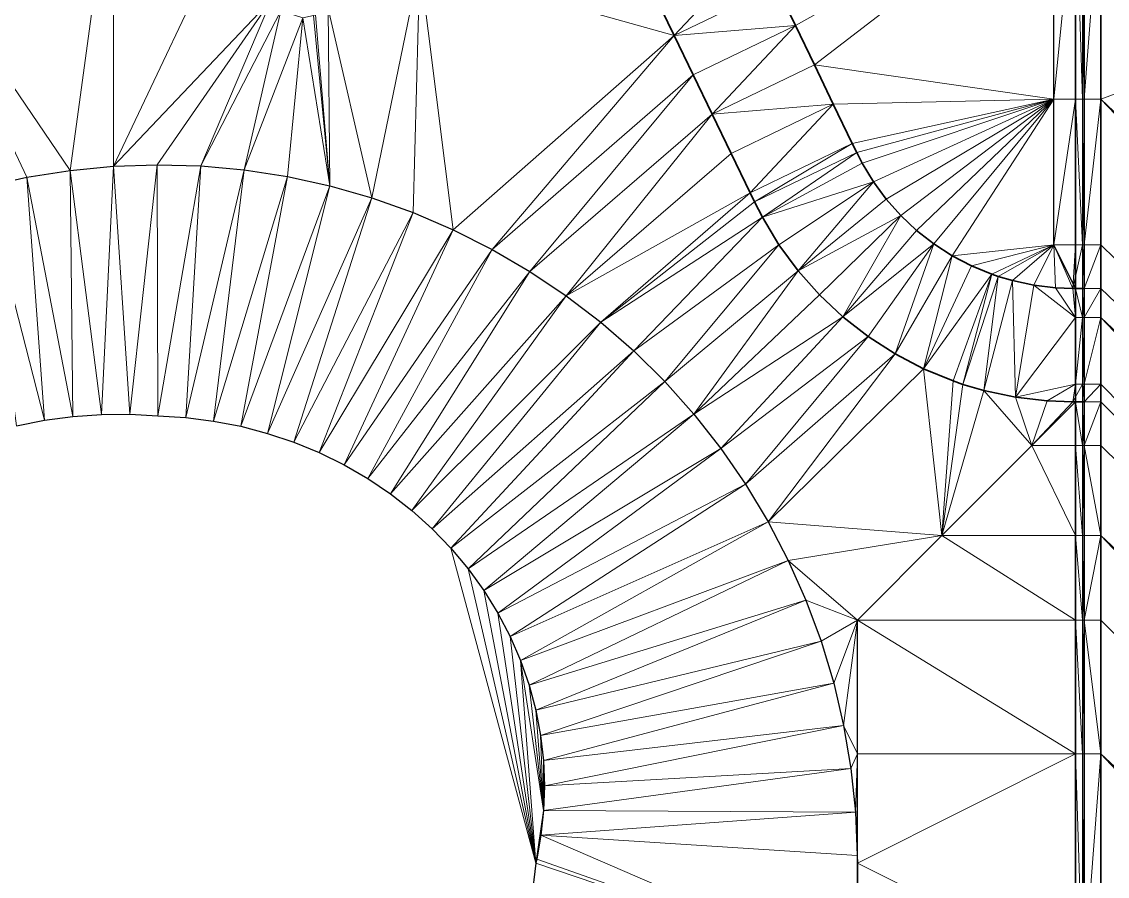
# Model space of a CAD drawing. Header units: metres. Extents: x 246428 to 246884, y 7418966 to 7419490.
# Drawn here: x 246598.17 to 246623.04, y 7419275.86 to 7419295.44 of the extents above; entities that cross this region are included whole.
import ezdxf

# ---------------------------------------------------------------- set-up
doc = ezdxf.new("R2010")
doc.units = ezdxf.units.M
doc.linetypes.add('blank name', pattern=[0])
doc.linetypes.add('HIDDEN', pattern=[9.525, 6.35, -3.175])
doc.layers.add('_12D_UNMAPPED', color=7, linetype='Continuous')
doc.layers.add('BATTER', color=250, linetype='HIDDEN', lineweight=25)
doc.layers.add('MISC_PATHS', color=7, linetype='Continuous', lineweight=35)
for name, color, linetype, lineweight, true_color in [('KERB_BACK', 7, 'Continuous', 35, 0x5fd2ff), ('KERB_LINE', 7, 'Continuous', 18, 0xb9b9b9), ('KERB_LIP', 7, 'Continuous', 35, 0x5fd2ff), ('KERB_TOP', 7, 'Continuous', 18, 0xb9b9b9)]:
    doc.layers.add(name, color=color, linetype=linetype, lineweight=lineweight, true_color=true_color)

msp = doc.modelspace()

# ---------------------------------------------------------------- linework, layer by layer
at = {"layer": '_12D_UNMAPPED', "color": 3, "linetype": 'blank name', "lineweight": 0}
for points in [[(246622.898, 7419293.666, 33.825), (246622.898, 7419298.666, 33.86), (246715.767, 7419328.055, 34.725)], [(246676.802, 7419242.57, 33.845), (246622.898, 7419293.666, 33.825), (246715.767, 7419328.055, 34.725)], [(246599.281, 7419292.032, 33.19), (246595.779, 7419297.194, 33.224), (246600.283, 7419299.366, 33.346)], [(246600.276, 7419292.128, 33.215), (246599.281, 7419292.032, 33.19), (246600.283, 7419299.366, 33.346)], [(246602.983, 7419297.845, 33.451), (246600.276, 7419292.128, 33.215), (246600.283, 7419299.366, 33.346)], [(246615.464, 7419296.251, 33.627), (246621.817, 7419298.666, 34.005), (246615.899, 7419295.35, 33.643)], [(246615.899, 7419295.35, 33.643), (246621.817, 7419298.666, 34.005), (246616.333, 7419294.45, 33.659)], [(246621.817, 7419298.666, 34.005), (246621.817, 7419293.666, 33.97), (246616.333, 7419294.45, 33.659)], [(246622.317, 7419298.666, 34.01), (246621.817, 7419293.666, 33.97), (246621.817, 7419298.666, 34.005)], [(246622.317, 7419298.666, 34.01), (246622.317, 7419293.666, 33.975), (246621.817, 7419293.666, 33.97)], [(246622.477, 7419298.666, 34.01), (246622.477, 7419293.666, 33.975), (246622.317, 7419298.666, 34.01)], [(246622.477, 7419293.666, 33.975), (246622.317, 7419293.666, 33.975), (246622.317, 7419298.666, 34.01)], [(246622.517, 7419298.666, 33.86), (246622.477, 7419293.666, 33.975), (246622.477, 7419298.666, 34.01)], [(246622.517, 7419298.666, 33.86), (246622.517, 7419293.666, 33.825), (246622.477, 7419293.666, 33.975)], [(246622.898, 7419298.666, 33.86), (246622.898, 7419293.666, 33.825), (246622.517, 7419293.666, 33.825)], [(246622.898, 7419298.666, 33.86), (246622.517, 7419293.666, 33.825), (246622.517, 7419298.666, 33.86)], [(246603.898, 7419295.947, 33.482), (246600.276, 7419292.128, 33.215), (246602.983, 7419297.845, 33.451)], [(246599.281, 7419292.032, 33.19), (246598.293, 7419291.873, 33.166), (246595.779, 7419297.194, 33.224)], [(246598.293, 7419291.873, 33.166), (246597.318, 7419291.654, 33.142), (246595.779, 7419297.194, 33.224)], [(246612.688, 7419296.023, 33.559), (246615.03, 7419297.152, 33.611), (246613.122, 7419295.122, 33.575)], [(246615.03, 7419297.152, 33.611), (246615.464, 7419296.251, 33.627), (246613.122, 7419295.122, 33.575)], [(246607.293, 7419296.752, 33.552), (246606.196, 7419291.4, 33.326), (246605.192, 7419295.738, 33.495)], [(246607.138, 7419291.065, 33.344), (246606.196, 7419291.4, 33.326), (246607.293, 7419296.752, 33.552)], [(246608.058, 7419290.673, 33.361), (246607.138, 7419291.065, 33.344), (246607.293, 7419296.752, 33.552)], [(246607.293, 7419296.752, 33.552), (246612.688, 7419296.023, 33.559), (246613.122, 7419295.122, 33.575)], [(246608.058, 7419290.673, 33.361), (246607.293, 7419296.752, 33.552), (246613.122, 7419295.122, 33.575)], [(246615.464, 7419296.251, 33.627), (246615.899, 7419295.35, 33.643), (246613.122, 7419295.122, 33.575)], [(246601.275, 7419292.162, 33.239), (246600.276, 7419292.128, 33.215), (246603.898, 7419295.947, 33.482)], [(246602.274, 7419292.133, 33.256), (246601.275, 7419292.162, 33.239), (246603.898, 7419295.947, 33.482)], [(246604.106, 7419295.687, 33.483), (246602.274, 7419292.133, 33.256), (246603.898, 7419295.947, 33.482)], [(246603.27, 7419292.042, 33.274), (246602.274, 7419292.133, 33.256), (246604.106, 7419295.687, 33.483)], [(246604.611, 7419295.524, 33.486), (246603.27, 7419292.042, 33.274), (246604.106, 7419295.687, 33.483)], [(246605.192, 7419295.738, 33.495), (246605.235, 7419291.675, 33.309), (246604.9, 7419295.597, 33.488)], [(246606.196, 7419291.4, 33.326), (246605.235, 7419291.675, 33.309), (246605.192, 7419295.738, 33.495)], [(246605.192, 7419295.738, 33.495), (246605.235, 7419291.675, 33.309), (246605.192, 7419295.738, 33.495)], [(246604.258, 7419291.889, 33.291), (246603.27, 7419292.042, 33.274), (246604.611, 7419295.524, 33.486)], [(246605.235, 7419291.675, 33.309), (246604.258, 7419291.889, 33.291), (246604.611, 7419295.524, 33.486)], [(246604.858, 7419295.579, 33.487), (246605.235, 7419291.675, 33.309), (246604.611, 7419295.524, 33.486)], [(246604.9, 7419295.597, 33.488), (246605.235, 7419291.675, 33.309), (246604.858, 7419295.579, 33.487)], [(246613.122, 7419295.122, 33.575), (246615.899, 7419295.35, 33.643), (246613.557, 7419294.221, 33.591)], [(246615.899, 7419295.35, 33.643), (246613.991, 7419293.32, 33.607), (246613.557, 7419294.221, 33.591)], [(246613.991, 7419293.32, 33.607), (246615.899, 7419295.35, 33.643), (246616.333, 7419294.45, 33.659)], [(246608.951, 7419290.223, 33.378), (246608.058, 7419290.673, 33.361), (246613.122, 7419295.122, 33.575)], [(246608.951, 7419290.223, 33.378), (246613.122, 7419295.122, 33.575), (246613.557, 7419294.221, 33.591)], [(246613.991, 7419293.32, 33.607), (246616.333, 7419294.45, 33.659), (246616.767, 7419293.549, 33.675)], [(246616.333, 7419294.45, 33.659), (246621.817, 7419293.666, 33.97), (246616.767, 7419293.549, 33.675)], [(246609.814, 7419289.719, 33.396), (246608.951, 7419290.223, 33.378), (246613.557, 7419294.221, 33.591)], [(246613.991, 7419293.32, 33.607), (246609.814, 7419289.719, 33.396), (246613.557, 7419294.221, 33.591)], [(246621.817, 7419293.666, 33.97), (246617.202, 7419292.648, 33.691), (246616.767, 7419293.549, 33.675)], [(246617.302, 7419292.441, 33.694), (246617.202, 7419292.648, 33.691), (246621.817, 7419293.666, 33.97)], [(246617.425, 7419292.201, 33.698), (246617.302, 7419292.441, 33.694), (246621.817, 7419293.666, 33.97)], [(246617.684, 7419291.773, 33.706), (246617.425, 7419292.201, 33.698), (246621.817, 7419293.666, 33.97)], [(246617.98, 7419291.371, 33.714), (246617.684, 7419291.773, 33.706), (246621.817, 7419293.666, 33.97)], [(246618.312, 7419290.997, 33.722), (246617.98, 7419291.371, 33.714), (246621.817, 7419293.666, 33.97)], [(246618.676, 7419290.655, 33.73), (246618.312, 7419290.997, 33.722), (246621.817, 7419293.666, 33.97)], [(246619.07, 7419290.347, 33.738), (246618.676, 7419290.655, 33.73), (246621.817, 7419293.666, 33.97)], [(246619.49, 7419290.076, 33.746), (246619.07, 7419290.347, 33.738), (246621.817, 7419293.666, 33.97)], [(246621.817, 7419290.329, 33.946), (246619.49, 7419290.076, 33.746), (246621.817, 7419293.666, 33.97)], [(246622.317, 7419290.329, 33.951), (246621.817, 7419290.329, 33.946), (246622.317, 7419293.666, 33.975)], [(246622.317, 7419293.666, 33.975), (246621.817, 7419290.329, 33.946), (246621.817, 7419293.666, 33.97)], [(246622.477, 7419290.329, 33.951), (246622.317, 7419290.329, 33.951), (246622.317, 7419293.666, 33.975)], [(246622.477, 7419293.666, 33.975), (246622.477, 7419290.329, 33.951), (246622.317, 7419293.666, 33.975)], [(246622.517, 7419290.329, 33.801), (246622.477, 7419290.329, 33.951), (246622.517, 7419293.666, 33.825)], [(246622.517, 7419293.666, 33.825), (246622.477, 7419290.329, 33.951), (246622.477, 7419293.666, 33.975)], [(246622.898, 7419293.666, 33.825), (246622.898, 7419290.329, 33.801), (246622.517, 7419290.329, 33.801)], [(246622.898, 7419293.666, 33.825), (246622.517, 7419290.329, 33.801), (246622.517, 7419293.666, 33.825)], [(246622.898, 7419293.666, 33.825), (246676.802, 7419242.57, 33.845), (246671.802, 7419242.57, 33.809)], [(246622.898, 7419293.666, 33.825), (246671.802, 7419242.57, 33.809), (246622.898, 7419290.329, 33.801)], [(246614.426, 7419292.42, 33.623), (246613.991, 7419293.32, 33.607), (246616.767, 7419293.549, 33.675)], [(246614.86, 7419291.519, 33.639), (246614.426, 7419292.42, 33.623), (246616.767, 7419293.549, 33.675)], [(246617.202, 7419292.648, 33.691), (246614.86, 7419291.519, 33.639), (246616.767, 7419293.549, 33.675)], [(246610.645, 7419289.162, 33.413), (246609.814, 7419289.719, 33.396), (246613.991, 7419293.32, 33.607)], [(246610.645, 7419289.162, 33.413), (246613.991, 7419293.32, 33.607), (246614.426, 7419292.42, 33.623)], [(246610.645, 7419289.162, 33.413), (246614.426, 7419292.42, 33.623), (246614.86, 7419291.519, 33.639)], [(246614.86, 7419291.519, 33.639), (246617.202, 7419292.648, 33.691), (246614.96, 7419291.311, 33.642)], [(246617.202, 7419292.648, 33.691), (246617.302, 7419292.441, 33.694), (246614.96, 7419291.311, 33.642)], [(246614.96, 7419291.311, 33.642), (246617.302, 7419292.441, 33.694), (246615.141, 7419290.958, 33.646)], [(246617.302, 7419292.441, 33.694), (246617.425, 7419292.201, 33.698), (246615.141, 7419290.958, 33.646)], [(246600.276, 7419292.128, 33.215), (246601.275, 7419292.162, 33.239), (246600.646, 7419286.447, 32.266)], [(246600.646, 7419286.447, 32.266), (246601.275, 7419292.162, 33.239), (246601.29, 7419286.409, 32.28)], [(246601.275, 7419292.162, 33.239), (246602.274, 7419292.133, 33.256), (246601.29, 7419286.409, 32.28)], [(246617.425, 7419292.201, 33.698), (246617.684, 7419291.773, 33.706), (246615.141, 7419290.958, 33.646)], [(246598.293, 7419291.873, 33.166), (246599.281, 7419292.032, 33.19), (246599.347, 7419286.397, 32.236)], [(246599.281, 7419292.032, 33.19), (246600.276, 7419292.128, 33.215), (246599.998, 7419286.443, 32.251)], [(246599.347, 7419286.397, 32.236), (246599.281, 7419292.032, 33.19), (246599.998, 7419286.443, 32.251)], [(246599.998, 7419286.443, 32.251), (246600.276, 7419292.128, 33.215), (246600.646, 7419286.447, 32.266)], [(246601.29, 7419286.409, 32.28), (246602.274, 7419292.133, 33.256), (246601.929, 7419286.37, 32.294)], [(246602.274, 7419292.133, 33.256), (246603.27, 7419292.042, 33.274), (246601.929, 7419286.37, 32.294)], [(246601.929, 7419286.37, 32.294), (246603.27, 7419292.042, 33.274), (246602.563, 7419286.29, 32.308)], [(246603.27, 7419292.042, 33.274), (246604.258, 7419291.889, 33.291), (246602.563, 7419286.29, 32.308)], [(246597.318, 7419291.654, 33.142), (246598.293, 7419291.873, 33.166), (246598.698, 7419286.309, 32.222)], [(246598.698, 7419286.309, 32.222), (246598.293, 7419291.873, 33.166), (246599.347, 7419286.397, 32.236)], [(246602.563, 7419286.29, 32.308), (246604.258, 7419291.889, 33.291), (246603.189, 7419286.17, 32.321)], [(246604.258, 7419291.889, 33.291), (246605.235, 7419291.675, 33.309), (246603.189, 7419286.17, 32.321)], [(246603.189, 7419286.17, 32.321), (246605.235, 7419291.675, 33.309), (246603.804, 7419286.009, 32.335)], [(246605.235, 7419291.675, 33.309), (246606.196, 7419291.4, 33.326), (246603.804, 7419286.009, 32.335)], [(246615.141, 7419290.958, 33.646), (246617.684, 7419291.773, 33.706), (246615.522, 7419290.328, 33.654)], [(246615.522, 7419290.328, 33.654), (246617.684, 7419291.773, 33.706), (246615.959, 7419289.735, 33.662)], [(246617.684, 7419291.773, 33.706), (246617.98, 7419291.371, 33.714), (246615.959, 7419289.735, 33.662)], [(246598.051, 7419286.18, 32.207), (246597.318, 7419291.654, 33.142), (246598.698, 7419286.309, 32.222)], [(246611.438, 7419288.554, 33.431), (246610.645, 7419289.162, 33.413), (246614.86, 7419291.519, 33.639)], [(246611.438, 7419288.554, 33.431), (246614.86, 7419291.519, 33.639), (246614.96, 7419291.311, 33.642)], [(246603.804, 7419286.009, 32.335), (246606.196, 7419291.4, 33.326), (246604.406, 7419285.808, 32.348)], [(246606.196, 7419291.4, 33.326), (246607.138, 7419291.065, 33.344), (246604.406, 7419285.808, 32.348)], [(246611.438, 7419288.554, 33.431), (246614.96, 7419291.311, 33.642), (246615.141, 7419290.958, 33.646)], [(246617.98, 7419291.371, 33.714), (246618.312, 7419290.997, 33.722), (246615.959, 7419289.735, 33.662)], [(246604.406, 7419285.808, 32.348), (246607.138, 7419291.065, 33.344), (246604.991, 7419285.568, 32.36)], [(246607.138, 7419291.065, 33.344), (246608.058, 7419290.673, 33.361), (246604.991, 7419285.568, 32.36)], [(246612.193, 7419287.898, 33.448), (246611.438, 7419288.554, 33.431), (246615.141, 7419290.958, 33.646)], [(246612.193, 7419287.898, 33.448), (246615.141, 7419290.958, 33.646), (246615.522, 7419290.328, 33.654)], [(246615.959, 7419289.735, 33.662), (246618.312, 7419290.997, 33.722), (246616.447, 7419289.185, 33.67)], [(246616.447, 7419289.185, 33.67), (246618.312, 7419290.997, 33.722), (246616.984, 7419288.681, 33.678)], [(246618.312, 7419290.997, 33.722), (246618.676, 7419290.655, 33.73), (246616.984, 7419288.681, 33.678)], [(246604.991, 7419285.568, 32.36), (246608.058, 7419290.673, 33.361), (246605.557, 7419285.29, 32.372)], [(246608.058, 7419290.673, 33.361), (246608.951, 7419290.223, 33.378), (246605.557, 7419285.29, 32.372)], [(246618.676, 7419290.655, 33.73), (246619.07, 7419290.347, 33.738), (246616.984, 7419288.681, 33.678)], [(246605.557, 7419285.29, 32.372), (246608.951, 7419290.223, 33.378), (246606.102, 7419284.975, 32.383)], [(246608.951, 7419290.223, 33.378), (246609.814, 7419289.719, 33.396), (246606.102, 7419284.975, 32.383)], [(246612.904, 7419287.195, 33.465), (246612.193, 7419287.898, 33.448), (246615.522, 7419290.328, 33.654)], [(246612.904, 7419287.195, 33.465), (246615.522, 7419290.328, 33.654), (246615.959, 7419289.735, 33.662)], [(246616.984, 7419288.681, 33.678), (246619.07, 7419290.347, 33.738), (246617.564, 7419288.228, 33.686)], [(246617.564, 7419288.228, 33.686), (246619.07, 7419290.347, 33.738), (246618.182, 7419287.829, 33.694)], [(246619.07, 7419290.347, 33.738), (246619.49, 7419290.076, 33.746), (246618.182, 7419287.829, 33.694)], [(246619.49, 7419290.076, 33.746), (246621.817, 7419290.329, 33.946), (246619.933, 7419289.845, 33.754)], [(246619.933, 7419289.845, 33.754), (246621.817, 7419290.329, 33.946), (246620.395, 7419289.654, 33.762)], [(246620.395, 7419289.654, 33.762), (246621.817, 7419290.329, 33.946), (246620.546, 7419289.603, 33.764)], [(246620.546, 7419289.603, 33.764), (246621.817, 7419290.329, 33.946), (246620.546, 7419289.603, 33.764)], [(246620.546, 7419289.603, 33.764), (246621.817, 7419290.329, 33.946), (246620.873, 7419289.507, 33.77)], [(246621.817, 7419290.329, 33.946), (246621.817, 7419290.329, 33.946), (246620.873, 7419289.507, 33.77)], [(246620.873, 7419289.507, 33.77), (246621.817, 7419290.329, 33.946), (246621.362, 7419289.403, 33.778)], [(246621.362, 7419289.403, 33.778), (246621.817, 7419290.329, 33.946), (246621.858, 7419289.344, 33.786)], [(246622.317, 7419290.329, 33.951), (246622.317, 7419290.329, 33.951), (246621.817, 7419290.329, 33.946)], [(246622.317, 7419290.329, 33.951), (246621.817, 7419290.329, 33.946), (246621.817, 7419290.329, 33.946)], [(246622.256, 7419289.33, 33.792), (246621.817, 7419290.329, 33.946), (246622.317, 7419290.329, 33.951)], [(246621.858, 7419289.344, 33.786), (246621.817, 7419290.329, 33.946), (246622.256, 7419289.33, 33.792)], [(246622.477, 7419290.329, 33.951), (246622.517, 7419289.33, 33.796), (246622.256, 7419289.33, 33.792)], [(246622.256, 7419289.33, 33.792), (246622.317, 7419290.329, 33.951), (246622.477, 7419290.329, 33.951)], [(246622.477, 7419290.329, 33.951), (246622.317, 7419290.329, 33.951), (246622.317, 7419290.329, 33.951)], [(246622.477, 7419290.329, 33.951), (246622.477, 7419290.329, 33.951), (246622.317, 7419290.329, 33.951)], [(246622.517, 7419290.329, 33.801), (246622.517, 7419290.329, 33.801), (246622.477, 7419290.329, 33.951)], [(246622.517, 7419290.329, 33.801), (246622.477, 7419290.329, 33.951), (246622.477, 7419290.329, 33.951)], [(246622.477, 7419290.329, 33.951), (246622.517, 7419290.329, 33.801), (246622.517, 7419289.33, 33.796)], [(246622.898, 7419290.329, 33.801), (246622.898, 7419290.329, 33.801), (246622.517, 7419290.329, 33.801)], [(246622.898, 7419290.329, 33.801), (246622.517, 7419290.329, 33.801), (246622.517, 7419290.329, 33.801)], [(246622.898, 7419290.329, 33.801), (246622.898, 7419289.329, 33.794), (246622.517, 7419289.33, 33.794)], [(246622.517, 7419289.33, 33.796), (246622.517, 7419290.329, 33.801), (246622.517, 7419289.33, 33.794)], [(246622.517, 7419290.329, 33.801), (246622.898, 7419290.329, 33.801), (246622.517, 7419289.33, 33.794)], [(246671.802, 7419242.57, 33.809), (246622.898, 7419290.329, 33.801), (246622.898, 7419290.329, 33.801)], [(246671.802, 7419242.57, 33.809), (246622.898, 7419289.329, 33.794), (246622.898, 7419290.329, 33.801)], [(246618.182, 7419287.829, 33.694), (246619.49, 7419290.076, 33.746), (246618.835, 7419287.488, 33.702)], [(246619.49, 7419290.076, 33.746), (246619.933, 7419289.845, 33.754), (246618.835, 7419287.488, 33.702)], [(246606.102, 7419284.975, 32.383), (246609.814, 7419289.719, 33.396), (246606.622, 7419284.625, 32.394)], [(246609.814, 7419289.719, 33.396), (246610.645, 7419289.162, 33.413), (246606.622, 7419284.625, 32.394)], [(246612.904, 7419287.195, 33.465), (246615.959, 7419289.735, 33.662), (246613.571, 7419286.45, 33.483)], [(246615.959, 7419289.735, 33.662), (246616.447, 7419289.185, 33.67), (246613.571, 7419286.45, 33.483)], [(246619.933, 7419289.845, 33.754), (246620.395, 7419289.654, 33.762), (246618.835, 7419287.488, 33.702)], [(246618.835, 7419287.488, 33.702), (246620.395, 7419289.654, 33.762), (246619.515, 7419287.208, 33.71)], [(246619.515, 7419287.208, 33.71), (246620.395, 7419289.654, 33.762), (246619.737, 7419287.131, 33.712)], [(246620.395, 7419289.654, 33.762), (246620.546, 7419289.603, 33.764), (246619.737, 7419287.131, 33.712)], [(246619.737, 7419287.131, 33.712), (246620.546, 7419289.603, 33.764), (246619.737, 7419287.131, 33.712)], [(246619.737, 7419287.131, 33.712), (246620.546, 7419289.603, 33.764), (246620.219, 7419286.99, 33.724)], [(246620.546, 7419289.603, 33.764), (246620.546, 7419289.603, 33.764), (246619.737, 7419287.131, 33.712)], [(246620.546, 7419289.603, 33.764), (246620.873, 7419289.507, 33.77), (246620.219, 7419286.99, 33.724)], [(246620.219, 7419286.99, 33.724), (246620.873, 7419289.507, 33.77), (246620.939, 7419286.838, 33.74)], [(246620.873, 7419289.507, 33.77), (246621.362, 7419289.403, 33.778), (246620.939, 7419286.838, 33.74)], [(246616.447, 7419289.185, 33.67), (246616.984, 7419288.681, 33.678), (246613.571, 7419286.45, 33.483)], [(246621.362, 7419289.403, 33.778), (246622.317, 7419288.666, 33.789), (246620.939, 7419286.838, 33.74)], [(246622.317, 7419288.666, 33.789), (246621.362, 7419289.403, 33.778), (246621.858, 7419289.344, 33.786)], [(246622.317, 7419288.666, 33.789), (246621.858, 7419289.344, 33.786), (246622.256, 7419289.33, 33.792)], [(246622.256, 7419289.33, 33.792), (246622.477, 7419289.329, 33.794), (246622.317, 7419289.329, 33.794)], [(246622.317, 7419289.329, 33.794), (246622.317, 7419288.666, 33.789), (246622.256, 7419289.33, 33.792)], [(246622.317, 7419289.329, 33.794), (246622.317, 7419289.329, 33.794), (246622.256, 7419289.33, 33.792)], [(246622.477, 7419289.329, 33.794), (246622.256, 7419289.33, 33.792), (246622.517, 7419289.33, 33.796)], [(246622.477, 7419289.329, 33.794), (246622.477, 7419288.666, 33.789), (246622.317, 7419289.329, 33.794)], [(246622.477, 7419289.329, 33.794), (246622.477, 7419289.329, 33.794), (246622.317, 7419289.329, 33.794)], [(246622.477, 7419288.666, 33.789), (246622.317, 7419288.666, 33.789), (246622.317, 7419289.329, 33.794)], [(246622.477, 7419289.329, 33.794), (246622.317, 7419289.329, 33.794), (246622.317, 7419289.329, 33.794)], [(246622.477, 7419289.329, 33.794), (246622.477, 7419289.329, 33.794), (246622.517, 7419289.33, 33.796)], [(246622.517, 7419289.329, 33.794), (246622.477, 7419289.329, 33.794), (246622.517, 7419289.33, 33.796)], [(246622.517, 7419289.329, 33.794), (246622.477, 7419288.666, 33.789), (246622.477, 7419289.329, 33.794)], [(246622.517, 7419289.329, 33.794), (246622.517, 7419288.666, 33.789), (246622.477, 7419288.666, 33.789)], [(246622.517, 7419289.329, 33.794), (246622.517, 7419289.329, 33.794), (246622.517, 7419289.33, 33.796)], [(246622.898, 7419289.329, 33.794), (246622.517, 7419289.329, 33.794), (246622.517, 7419289.33, 33.794)], [(246622.517, 7419289.329, 33.794), (246622.517, 7419289.33, 33.796), (246622.517, 7419289.33, 33.794)], [(246622.898, 7419289.329, 33.794), (246622.898, 7419289.329, 33.794), (246622.517, 7419289.329, 33.794)], [(246622.898, 7419289.329, 33.794), (246622.898, 7419288.666, 33.789), (246622.517, 7419288.666, 33.789)], [(246622.898, 7419289.329, 33.794), (246622.517, 7419289.329, 33.794), (246622.517, 7419289.329, 33.794)], [(246622.898, 7419289.329, 33.794), (246622.517, 7419288.666, 33.789), (246622.517, 7419289.329, 33.794)], [(246671.802, 7419242.57, 33.809), (246622.898, 7419288.666, 33.789), (246622.898, 7419289.329, 33.794)], [(246671.802, 7419242.57, 33.809), (246622.898, 7419289.329, 33.794), (246622.898, 7419289.329, 33.794)], [(246606.622, 7419284.625, 32.394), (246610.645, 7419289.162, 33.413), (246607.114, 7419284.241, 32.404)], [(246610.645, 7419289.162, 33.413), (246611.438, 7419288.554, 33.431), (246607.114, 7419284.241, 32.404)], [(246613.571, 7419286.45, 33.483), (246616.984, 7419288.681, 33.678), (246614.19, 7419285.665, 33.5)], [(246616.984, 7419288.681, 33.678), (246617.564, 7419288.228, 33.686), (246614.19, 7419285.665, 33.5)], [(246607.114, 7419284.241, 32.404), (246611.438, 7419288.554, 33.431), (246607.576, 7419283.825, 32.413)], [(246611.438, 7419288.554, 33.431), (246612.193, 7419287.898, 33.448), (246607.576, 7419283.825, 32.413)], [(246622.317, 7419288.666, 33.789), (246622.317, 7419287.139, 33.779), (246620.939, 7419286.838, 33.74)], [(246622.477, 7419288.666, 33.789), (246622.477, 7419287.139, 33.779), (246622.317, 7419287.139, 33.779)], [(246622.477, 7419288.666, 33.789), (246622.317, 7419287.139, 33.779), (246622.317, 7419288.666, 33.789)], [(246622.517, 7419288.666, 33.789), (246622.517, 7419287.139, 33.779), (246622.477, 7419287.139, 33.779)], [(246622.517, 7419288.666, 33.789), (246622.477, 7419287.139, 33.779), (246622.477, 7419288.666, 33.789)], [(246622.898, 7419288.666, 33.789), (246622.898, 7419287.139, 33.779), (246622.517, 7419287.139, 33.779)], [(246622.898, 7419288.666, 33.789), (246622.517, 7419287.139, 33.779), (246622.517, 7419288.666, 33.789)], [(246671.802, 7419242.57, 33.809), (246666.802, 7419242.57, 33.774), (246622.898, 7419288.666, 33.789)], [(246666.802, 7419242.57, 33.774), (246622.898, 7419287.139, 33.779), (246622.898, 7419288.666, 33.789)], [(246614.19, 7419285.665, 33.5), (246617.564, 7419288.228, 33.686), (246614.758, 7419284.842, 33.518)], [(246617.564, 7419288.228, 33.686), (246618.182, 7419287.829, 33.694), (246614.758, 7419284.842, 33.518)], [(246607.576, 7419283.825, 32.413), (246612.193, 7419287.898, 33.448), (246608.006, 7419283.38, 32.422)], [(246612.193, 7419287.898, 33.448), (246612.904, 7419287.195, 33.465), (246608.006, 7419283.38, 32.422)], [(246614.758, 7419284.842, 33.518), (246618.182, 7419287.829, 33.694), (246615.274, 7419283.986, 33.535)], [(246618.182, 7419287.829, 33.694), (246618.835, 7419287.488, 33.702), (246615.274, 7419283.986, 33.535)], [(246618.835, 7419287.488, 33.702), (246619.254, 7419283.666, 33.873), (246615.274, 7419283.986, 33.535)], [(246619.254, 7419283.666, 33.873), (246618.835, 7419287.488, 33.702), (246619.515, 7419287.208, 33.71)], [(246608.006, 7419283.38, 32.422), (246612.904, 7419287.195, 33.465), (246608.402, 7419282.908, 32.429)], [(246608.402, 7419282.908, 32.429), (246612.904, 7419287.195, 33.465), (246613.571, 7419286.45, 33.483)], [(246619.254, 7419283.666, 33.873), (246619.515, 7419287.208, 33.71), (246619.737, 7419287.131, 33.712)], [(246619.254, 7419283.666, 33.873), (246619.737, 7419287.131, 33.712), (246620.219, 7419286.99, 33.724)], [(246619.254, 7419283.666, 33.873), (246619.737, 7419287.131, 33.712), (246619.737, 7419287.131, 33.712)], [(246621.317, 7419285.729, 33.909), (246619.254, 7419283.666, 33.873), (246620.219, 7419286.99, 33.724)], [(246621.317, 7419285.729, 33.909), (246620.219, 7419286.99, 33.724), (246620.939, 7419286.838, 33.74)], [(246620.939, 7419286.838, 33.74), (246622.317, 7419287.139, 33.779), (246621.67, 7419286.751, 33.756)], [(246621.67, 7419286.751, 33.756), (246622.317, 7419287.139, 33.779), (246622.256, 7419286.73, 33.769)], [(246622.317, 7419287.139, 33.779), (246622.317, 7419287.139, 33.779), (246621.67, 7419286.751, 33.756)], [(246622.477, 7419287.139, 33.779), (246622.517, 7419286.73, 33.778), (246622.256, 7419286.73, 33.769)], [(246622.317, 7419287.139, 33.779), (246622.477, 7419287.139, 33.779), (246622.256, 7419286.73, 33.769)], [(246622.477, 7419287.139, 33.779), (246622.477, 7419287.139, 33.779), (246622.317, 7419287.139, 33.779)], [(246622.477, 7419287.139, 33.779), (246622.317, 7419287.139, 33.779), (246622.317, 7419287.139, 33.779)], [(246622.517, 7419287.139, 33.779), (246622.517, 7419287.139, 33.779), (246622.477, 7419287.139, 33.779)], [(246622.477, 7419287.139, 33.779), (246622.517, 7419287.139, 33.779), (246622.517, 7419286.73, 33.778)], [(246622.517, 7419287.139, 33.779), (246622.477, 7419287.139, 33.779), (246622.477, 7419287.139, 33.779)], [(246622.898, 7419287.139, 33.779), (246622.898, 7419287.139, 33.779), (246622.517, 7419287.139, 33.779)], [(246622.898, 7419287.139, 33.779), (246622.517, 7419287.139, 33.779), (246622.517, 7419287.139, 33.779)], [(246622.898, 7419287.139, 33.779), (246622.898, 7419286.729, 33.776), (246622.517, 7419286.73, 33.776)], [(246622.517, 7419286.73, 33.778), (246622.517, 7419287.139, 33.779), (246622.517, 7419286.73, 33.776)], [(246622.517, 7419287.139, 33.779), (246622.898, 7419287.139, 33.779), (246622.517, 7419286.73, 33.776)], [(246666.802, 7419242.57, 33.774), (246622.898, 7419286.729, 33.776), (246622.898, 7419287.139, 33.779)], [(246666.802, 7419242.57, 33.774), (246622.898, 7419287.139, 33.779), (246622.898, 7419287.139, 33.779)], [(246621.317, 7419285.729, 33.909), (246621.317, 7419285.729, 33.909), (246620.939, 7419286.838, 33.74)], [(246621.317, 7419285.729, 33.909), (246620.939, 7419286.838, 33.74), (246621.67, 7419286.751, 33.756)], [(246622.256, 7419286.73, 33.769), (246621.317, 7419285.729, 33.909), (246621.67, 7419286.751, 33.756)], [(246622.317, 7419286.729, 33.776), (246621.317, 7419285.729, 33.909), (246622.256, 7419286.73, 33.769)], [(246622.317, 7419286.729, 33.776), (246622.317, 7419285.729, 33.919), (246621.317, 7419285.729, 33.909)], [(246622.477, 7419286.729, 33.776), (246622.256, 7419286.73, 33.769), (246622.517, 7419286.73, 33.778)], [(246622.477, 7419286.729, 33.776), (246622.317, 7419286.729, 33.776), (246622.256, 7419286.73, 33.769)], [(246622.317, 7419286.729, 33.776), (246622.317, 7419286.729, 33.776), (246622.256, 7419286.73, 33.769)], [(246622.477, 7419286.729, 33.776), (246622.477, 7419285.729, 33.919), (246622.317, 7419286.729, 33.776)], [(246622.477, 7419286.729, 33.776), (246622.477, 7419286.729, 33.776), (246622.317, 7419286.729, 33.776)], [(246622.477, 7419285.729, 33.919), (246622.317, 7419285.729, 33.919), (246622.317, 7419286.729, 33.776)], [(246622.477, 7419286.729, 33.776), (246622.317, 7419286.729, 33.776), (246622.317, 7419286.729, 33.776)], [(246622.317, 7419286.729, 33.776), (246622.317, 7419286.729, 33.776), (246622.317, 7419286.729, 33.776)], [(246622.317, 7419286.729, 33.776), (246622.317, 7419285.729, 33.919), (246622.317, 7419286.729, 33.776)], [(246622.477, 7419286.729, 33.776), (246622.477, 7419286.729, 33.776), (246622.517, 7419286.73, 33.778)], [(246622.517, 7419286.729, 33.776), (246622.477, 7419286.729, 33.776), (246622.517, 7419286.73, 33.778)], [(246622.517, 7419286.729, 33.776), (246622.517, 7419285.729, 33.769), (246622.477, 7419285.729, 33.919)], [(246622.517, 7419286.729, 33.776), (246622.477, 7419285.729, 33.919), (246622.477, 7419286.729, 33.776)], [(246622.898, 7419286.729, 33.776), (246622.517, 7419286.729, 33.776), (246622.517, 7419286.73, 33.776)], [(246622.517, 7419286.729, 33.776), (246622.517, 7419286.729, 33.776), (246622.517, 7419286.73, 33.778)], [(246622.517, 7419286.729, 33.776), (246622.517, 7419286.73, 33.778), (246622.517, 7419286.73, 33.776)], [(246622.898, 7419286.729, 33.776), (246622.898, 7419285.729, 33.769), (246622.517, 7419285.729, 33.769)], [(246622.898, 7419286.729, 33.776), (246622.898, 7419286.729, 33.776), (246622.517, 7419286.729, 33.776)], [(246622.898, 7419286.729, 33.776), (246622.517, 7419285.729, 33.769), (246622.517, 7419286.729, 33.776)], [(246622.898, 7419286.729, 33.776), (246622.517, 7419286.729, 33.776), (246622.517, 7419286.729, 33.776)], [(246666.802, 7419242.57, 33.774), (246622.898, 7419285.729, 33.769), (246622.898, 7419286.729, 33.776)], [(246666.802, 7419242.57, 33.774), (246622.898, 7419286.729, 33.776), (246622.898, 7419286.729, 33.776)], [(246608.76, 7419282.411, 32.436), (246608.402, 7419282.908, 32.429), (246613.571, 7419286.45, 33.483)], [(246608.76, 7419282.411, 32.436), (246613.571, 7419286.45, 33.483), (246614.19, 7419285.665, 33.5)], [(246622.317, 7419283.666, 33.904), (246619.254, 7419283.666, 33.873), (246621.317, 7419285.729, 33.909)], [(246622.317, 7419285.729, 33.919), (246622.317, 7419285.729, 33.919), (246621.317, 7419285.729, 33.909)], [(246622.317, 7419285.729, 33.919), (246621.317, 7419285.729, 33.909), (246621.317, 7419285.729, 33.909)], [(246622.317, 7419285.729, 33.919), (246622.317, 7419283.666, 33.904), (246621.317, 7419285.729, 33.909)], [(246622.477, 7419285.729, 33.919), (246622.477, 7419285.729, 33.919), (246622.317, 7419285.729, 33.919)], [(246622.477, 7419285.729, 33.919), (246622.477, 7419283.666, 33.904), (246622.317, 7419285.729, 33.919)], [(246622.477, 7419283.666, 33.904), (246622.317, 7419283.666, 33.904), (246622.317, 7419285.729, 33.919)], [(246622.477, 7419285.729, 33.919), (246622.317, 7419285.729, 33.919), (246622.317, 7419285.729, 33.919)], [(246622.517, 7419285.729, 33.769), (246622.517, 7419285.729, 33.769), (246622.477, 7419285.729, 33.919)], [(246622.517, 7419285.729, 33.769), (246622.517, 7419283.666, 33.754), (246622.477, 7419285.729, 33.919)], [(246622.517, 7419283.666, 33.754), (246622.477, 7419283.666, 33.904), (246622.477, 7419285.729, 33.919)], [(246622.517, 7419285.729, 33.769), (246622.477, 7419285.729, 33.919), (246622.477, 7419285.729, 33.919)], [(246622.898, 7419285.729, 33.769), (246622.898, 7419285.729, 33.769), (246622.517, 7419285.729, 33.769)], [(246622.898, 7419285.729, 33.769), (246622.898, 7419283.666, 33.754), (246622.517, 7419285.729, 33.769)], [(246622.898, 7419283.666, 33.754), (246622.517, 7419283.666, 33.754), (246622.517, 7419285.729, 33.769)], [(246622.898, 7419285.729, 33.769), (246622.517, 7419285.729, 33.769), (246622.517, 7419285.729, 33.769)], [(246666.802, 7419242.57, 33.774), (246622.898, 7419283.666, 33.754), (246622.898, 7419285.729, 33.769)], [(246666.802, 7419242.57, 33.774), (246622.898, 7419285.729, 33.769), (246622.898, 7419285.729, 33.769)], [(246609.081, 7419281.893, 32.442), (246608.76, 7419282.411, 32.436), (246614.19, 7419285.665, 33.5)], [(246609.081, 7419281.893, 32.442), (246614.19, 7419285.665, 33.5), (246614.758, 7419284.842, 33.518)], [(246609.361, 7419281.357, 32.447), (246609.081, 7419281.893, 32.442), (246614.758, 7419284.842, 33.518)], [(246609.361, 7419281.357, 32.447), (246614.758, 7419284.842, 33.518), (246615.274, 7419283.986, 33.535)], [(246609.6, 7419280.805, 32.451), (246609.361, 7419281.357, 32.447), (246615.274, 7419283.986, 33.535)], [(246609.6, 7419280.805, 32.451), (246615.274, 7419283.986, 33.535), (246615.735, 7419283.099, 33.553)], [(246615.274, 7419283.986, 33.535), (246619.254, 7419283.666, 33.873), (246615.735, 7419283.099, 33.553)], [(246619.254, 7419283.666, 33.873), (246617.317, 7419281.729, 33.84), (246615.735, 7419283.099, 33.553)], [(246622.317, 7419281.729, 33.89), (246617.317, 7419281.729, 33.84), (246619.254, 7419283.666, 33.873)], [(246617.317, 7419281.729, 33.84), (246617.317, 7419281.729, 33.84), (246619.254, 7419283.666, 33.873)], [(246622.317, 7419283.666, 33.904), (246622.317, 7419281.729, 33.89), (246619.254, 7419283.666, 33.873)], [(246622.317, 7419281.729, 33.89), (246622.317, 7419281.729, 33.89), (246619.254, 7419283.666, 33.873)], [(246622.477, 7419283.666, 33.904), (246622.477, 7419281.729, 33.89), (246622.317, 7419283.666, 33.904)], [(246622.477, 7419281.729, 33.89), (246622.317, 7419281.729, 33.89), (246622.317, 7419283.666, 33.904)], [(246622.517, 7419283.666, 33.754), (246622.517, 7419281.729, 33.74), (246622.477, 7419281.729, 33.89)], [(246622.517, 7419283.666, 33.754), (246622.477, 7419281.729, 33.89), (246622.477, 7419283.666, 33.904)], [(246622.898, 7419283.666, 33.754), (246622.898, 7419281.729, 33.74), (246622.517, 7419281.729, 33.74)], [(246622.898, 7419283.666, 33.754), (246622.517, 7419281.729, 33.74), (246622.517, 7419283.666, 33.754)], [(246666.802, 7419242.57, 33.774), (246661.802, 7419242.57, 33.739), (246622.898, 7419283.666, 33.754)], [(246661.802, 7419242.57, 33.739), (246622.898, 7419281.729, 33.74), (246622.898, 7419283.666, 33.754)], [(246609.952, 7419276.162, 32.45), (246608.006, 7419283.38, 32.422), (246608.402, 7419282.908, 32.429)], [(246609.796, 7419280.241, 32.454), (246609.6, 7419280.805, 32.451), (246615.735, 7419283.099, 33.553)], [(246609.796, 7419280.241, 32.454), (246615.735, 7419283.099, 33.553), (246616.14, 7419282.185, 33.57)], [(246615.735, 7419283.099, 33.553), (246617.317, 7419281.729, 33.84), (246616.14, 7419282.185, 33.57)], [(246609.952, 7419276.162, 32.45), (246608.402, 7419282.908, 32.429), (246608.76, 7419282.411, 32.436)], [(246609.952, 7419276.162, 32.45), (246608.76, 7419282.411, 32.436), (246609.081, 7419281.893, 32.442)], [(246609.949, 7419279.669, 32.456), (246609.796, 7419280.241, 32.454), (246616.14, 7419282.185, 33.57)], [(246609.949, 7419279.669, 32.456), (246616.14, 7419282.185, 33.57), (246616.488, 7419281.247, 33.587)], [(246616.14, 7419282.185, 33.57), (246617.317, 7419281.729, 33.84), (246616.488, 7419281.247, 33.587)], [(246609.952, 7419276.162, 32.45), (246609.081, 7419281.893, 32.442), (246609.361, 7419281.357, 32.447)], [(246617.317, 7419281.729, 33.84), (246617.317, 7419281.729, 33.84), (246616.488, 7419281.247, 33.587)], [(246616.488, 7419281.247, 33.587), (246617.317, 7419281.729, 33.84), (246616.776, 7419280.29, 33.605)], [(246616.776, 7419280.29, 33.605), (246617.317, 7419281.729, 33.84), (246617.003, 7419279.316, 33.622)], [(246617.317, 7419281.729, 33.84), (246617.317, 7419278.666, 33.819), (246617.003, 7419279.316, 33.622)], [(246622.317, 7419281.729, 33.89), (246622.317, 7419278.666, 33.869), (246617.317, 7419281.729, 33.84)], [(246622.317, 7419278.666, 33.869), (246617.317, 7419278.666, 33.819), (246617.317, 7419281.729, 33.84)], [(246622.477, 7419281.729, 33.89), (246622.477, 7419278.666, 33.869), (246622.317, 7419281.729, 33.89)], [(246622.477, 7419281.729, 33.89), (246622.477, 7419281.729, 33.89), (246622.317, 7419281.729, 33.89)], [(246622.477, 7419281.729, 33.89), (246622.317, 7419281.729, 33.89), (246622.317, 7419281.729, 33.89)], [(246622.477, 7419278.666, 33.869), (246622.317, 7419278.666, 33.869), (246622.317, 7419281.729, 33.89)], [(246622.517, 7419281.729, 33.74), (246622.517, 7419278.666, 33.719), (246622.477, 7419281.729, 33.89)], [(246622.517, 7419281.729, 33.74), (246622.477, 7419281.729, 33.89), (246622.477, 7419281.729, 33.89)], [(246622.517, 7419281.729, 33.74), (246622.517, 7419281.729, 33.74), (246622.477, 7419281.729, 33.89)], [(246622.517, 7419278.666, 33.719), (246622.477, 7419278.666, 33.869), (246622.477, 7419281.729, 33.89)], [(246622.898, 7419281.729, 33.74), (246622.898, 7419278.666, 33.719), (246622.517, 7419281.729, 33.74)], [(246622.898, 7419281.729, 33.74), (246622.517, 7419281.729, 33.74), (246622.517, 7419281.729, 33.74)], [(246622.898, 7419281.729, 33.74), (246622.898, 7419281.729, 33.74), (246622.517, 7419281.729, 33.74)], [(246622.898, 7419278.666, 33.719), (246622.517, 7419278.666, 33.719), (246622.517, 7419281.729, 33.74)], [(246661.802, 7419242.57, 33.739), (246622.898, 7419278.666, 33.719), (246622.898, 7419281.729, 33.74)], [(246661.802, 7419242.57, 33.739), (246622.898, 7419281.729, 33.74), (246622.898, 7419281.729, 33.74)], [(246609.952, 7419276.162, 32.45), (246609.361, 7419281.357, 32.447), (246609.6, 7419280.805, 32.451)], [(246610.059, 7419279.092, 32.457), (246609.949, 7419279.669, 32.456), (246616.488, 7419281.247, 33.587)], [(246610.059, 7419279.092, 32.457), (246616.488, 7419281.247, 33.587), (246616.776, 7419280.29, 33.605)], [(246609.952, 7419276.162, 32.45), (246609.6, 7419280.805, 32.451), (246610.127, 7419277.367, 32.455)], [(246609.6, 7419280.805, 32.451), (246609.796, 7419280.241, 32.454), (246610.127, 7419277.367, 32.455)], [(246609.796, 7419280.241, 32.454), (246609.949, 7419279.669, 32.456), (246610.127, 7419277.367, 32.455)], [(246610.125, 7419278.514, 32.457), (246610.059, 7419279.092, 32.457), (246616.776, 7419280.29, 33.605)], [(246610.125, 7419278.514, 32.457), (246616.776, 7419280.29, 33.605), (246617.003, 7419279.316, 33.622)], [(246609.949, 7419279.669, 32.456), (246610.059, 7419279.092, 32.457), (246610.127, 7419277.367, 32.455)], [(246610.147, 7419277.937, 32.457), (246610.125, 7419278.514, 32.457), (246617.003, 7419279.316, 33.622)], [(246610.147, 7419277.937, 32.457), (246617.003, 7419279.316, 33.622), (246617.17, 7419278.33, 33.64)], [(246617.003, 7419279.316, 33.622), (246617.317, 7419278.666, 33.819), (246617.17, 7419278.33, 33.64)], [(246610.059, 7419279.092, 32.457), (246610.125, 7419278.514, 32.457), (246610.127, 7419277.367, 32.455)], [(246610.125, 7419278.514, 32.457), (246610.147, 7419277.937, 32.457), (246610.127, 7419277.367, 32.455)], [(246617.17, 7419278.33, 33.64), (246617.317, 7419278.666, 33.819), (246617.274, 7419277.336, 33.657)], [(246617.317, 7419278.666, 33.819), (246617.316, 7419276.337, 33.675), (246617.274, 7419277.336, 33.657)], [(246617.317, 7419276.162, 33.678), (246617.316, 7419276.337, 33.675), (246617.317, 7419278.666, 33.819)], [(246622.317, 7419273.666, 33.833), (246617.317, 7419276.162, 33.678), (246622.317, 7419278.666, 33.869)], [(246617.317, 7419278.666, 33.819), (246622.317, 7419278.666, 33.869), (246617.317, 7419276.162, 33.678)], [(246622.477, 7419273.666, 33.833), (246622.317, 7419273.666, 33.833), (246622.317, 7419278.666, 33.869)], [(246622.477, 7419278.666, 33.869), (246622.477, 7419273.666, 33.833), (246622.317, 7419278.666, 33.869)], [(246622.517, 7419273.666, 33.683), (246622.477, 7419273.666, 33.833), (246622.517, 7419278.666, 33.719)], [(246622.517, 7419278.666, 33.719), (246622.477, 7419273.666, 33.833), (246622.477, 7419278.666, 33.869)], [(246622.898, 7419278.666, 33.719), (246622.517, 7419273.666, 33.683), (246622.517, 7419278.666, 33.719)], [(246622.898, 7419278.666, 33.719), (246622.898, 7419273.666, 33.683), (246622.517, 7419273.666, 33.683)], [(246622.898, 7419278.666, 33.719), (246661.802, 7419242.57, 33.739), (246656.802, 7419242.57, 33.703)], [(246622.898, 7419278.666, 33.719), (246656.802, 7419242.57, 33.703), (246622.898, 7419273.666, 33.683)], [(246610.127, 7419277.367, 32.455), (246610.147, 7419277.937, 32.457), (246617.17, 7419278.33, 33.64)], [(246610.127, 7419277.367, 32.455), (246617.17, 7419278.33, 33.64), (246617.274, 7419277.336, 33.657)], [(246610.069, 7419276.806, 32.453), (246609.952, 7419276.162, 32.45), (246610.127, 7419277.367, 32.455)], [(246610.069, 7419276.806, 32.453), (246610.127, 7419277.367, 32.455), (246617.274, 7419277.336, 33.657)], [(246617.316, 7419276.337, 33.675), (246610.069, 7419276.806, 32.453), (246617.274, 7419277.336, 33.657)], [(246610.069, 7419276.806, 32.453), (246609.973, 7419276.256, 32.451), (246609.952, 7419276.162, 32.45)], [(246617.317, 7419273.666, 33.783), (246609.973, 7419276.256, 32.451), (246610.069, 7419276.806, 32.453)], [(246617.317, 7419273.666, 33.783), (246610.069, 7419276.806, 32.453), (246617.316, 7419276.337, 33.675)], [(246617.317, 7419273.666, 33.783), (246609.952, 7419276.162, 32.45), (246609.973, 7419276.256, 32.451)], [(246617.317, 7419276.162, 33.678), (246617.317, 7419273.666, 33.783), (246617.316, 7419276.337, 33.675)], [(246617.317, 7419273.666, 33.783), (246609.849, 7419275.337, 32.447), (246609.952, 7419276.162, 32.45)], [(246617.317, 7419273.666, 33.783), (246617.317, 7419276.162, 33.678), (246617.317, 7419275.337, 33.692)], [(246617.317, 7419276.162, 33.678), (246622.317, 7419273.666, 33.833), (246617.317, 7419275.337, 33.692)]]:
    msp.add_3dface(points, dxfattribs=at)
at = {"layer": 'BATTER'}
for points in [[(246617.317, 7419265.627, 33.726), (246617.317, 7419265.627, 33.726), (246617.317, 7419268.666, 33.748), (246617.317, 7419273.666, 33.783), (246617.317, 7419278.666, 33.819), (246617.317, 7419281.729, 33.84), (246617.317, 7419281.729, 33.84), (246619.254, 7419283.666, 33.873), (246621.317, 7419285.729, 33.909), (246621.317, 7419285.729, 33.909), (246622.317, 7419286.729, 33.776), (246622.317, 7419286.729, 33.776), (246622.317, 7419287.139, 33.779), (246622.317, 7419287.139, 33.779), (246622.317, 7419288.666, 33.789), (246622.317, 7419289.329, 33.794), (246622.317, 7419289.329, 33.794), (246621.817, 7419290.329, 33.946), (246621.817, 7419290.329, 33.946), (246621.817, 7419293.666, 33.97), (246621.817, 7419298.666, 34.005)], [(246597.318, 7419291.654, 33.142), (246598.293, 7419291.873, 33.166), (246599.281, 7419292.032, 33.19), (246600.276, 7419292.128, 33.215), (246601.275, 7419292.162, 33.239), (246602.274, 7419292.133, 33.256), (246603.27, 7419292.042, 33.274), (246604.258, 7419291.889, 33.291), (246605.235, 7419291.675, 33.309), (246606.196, 7419291.4, 33.326), (246607.138, 7419291.065, 33.344), (246608.058, 7419290.673, 33.361), (246608.951, 7419290.223, 33.378), (246609.814, 7419289.719, 33.396), (246610.645, 7419289.162, 33.413), (246611.438, 7419288.554, 33.431), (246612.193, 7419287.898, 33.448), (246612.904, 7419287.195, 33.465), (246613.571, 7419286.45, 33.483), (246614.19, 7419285.665, 33.5), (246614.758, 7419284.842, 33.518), (246615.274, 7419283.986, 33.535), (246615.735, 7419283.099, 33.553), (246616.14, 7419282.185, 33.57), (246616.488, 7419281.247, 33.587), (246616.776, 7419280.29, 33.605), (246617.003, 7419279.316, 33.622), (246617.17, 7419278.33, 33.64), (246617.274, 7419277.336, 33.657), (246617.316, 7419276.337, 33.675), (246617.317, 7419276.162, 33.678), (246617.317, 7419275.337, 33.692)], [(246598.051, 7419286.18, 32.207), (246598.698, 7419286.309, 32.222), (246599.347, 7419286.397, 32.236), (246599.998, 7419286.443, 32.251), (246600.646, 7419286.447, 32.266), (246601.29, 7419286.409, 32.28), (246601.929, 7419286.37, 32.294), (246602.563, 7419286.29, 32.308), (246603.189, 7419286.17, 32.321), (246603.804, 7419286.009, 32.335), (246604.406, 7419285.808, 32.348), (246604.991, 7419285.568, 32.36), (246605.557, 7419285.29, 32.372), (246606.102, 7419284.975, 32.383), (246606.622, 7419284.625, 32.394), (246607.114, 7419284.241, 32.404), (246607.576, 7419283.825, 32.413), (246608.006, 7419283.38, 32.422), (246608.402, 7419282.908, 32.429), (246608.76, 7419282.411, 32.436), (246609.081, 7419281.893, 32.442), (246609.361, 7419281.357, 32.447), (246609.6, 7419280.805, 32.451), (246609.796, 7419280.241, 32.454), (246609.949, 7419279.669, 32.456), (246610.059, 7419279.092, 32.457), (246610.125, 7419278.514, 32.457), (246610.147, 7419277.937, 32.457), (246610.127, 7419277.367, 32.455), (246610.069, 7419276.806, 32.453), (246609.973, 7419276.256, 32.451), (246609.952, 7419276.162, 32.45), (246609.849, 7419275.337, 32.447)]]:
    msp.add_polyline3d(points, dxfattribs=at)
at = {"layer": 'KERB_BACK'}
for points in [[(246622.317, 7419265.627, 33.776), (246622.317, 7419265.627, 33.776), (246622.317, 7419268.666, 33.798), (246622.317, 7419273.666, 33.833), (246622.317, 7419278.666, 33.869), (246622.317, 7419281.729, 33.89), (246622.317, 7419281.729, 33.89), (246622.317, 7419283.666, 33.904), (246622.317, 7419285.729, 33.919), (246622.317, 7419285.729, 33.919), (246622.317, 7419286.729, 33.776), (246622.317, 7419286.729, 33.776), (246622.317, 7419287.139, 33.779), (246622.317, 7419287.139, 33.779), (246622.317, 7419288.666, 33.789), (246622.317, 7419289.329, 33.794), (246622.317, 7419289.329, 33.794), (246622.317, 7419290.329, 33.951), (246622.317, 7419290.329, 33.951), (246622.317, 7419293.666, 33.975), (246622.317, 7419298.666, 34.01)], [(246622.517, 7419265.627, 33.626), (246622.517, 7419265.627, 33.626), (246622.517, 7419268.666, 33.648), (246622.517, 7419273.666, 33.683), (246622.517, 7419278.666, 33.719), (246622.517, 7419281.729, 33.74), (246622.517, 7419281.729, 33.74), (246622.517, 7419283.666, 33.754), (246622.517, 7419285.729, 33.769), (246622.517, 7419285.729, 33.769), (246622.517, 7419286.729, 33.776), (246622.517, 7419286.729, 33.776), (246622.517, 7419287.139, 33.779), (246622.517, 7419287.139, 33.779), (246622.517, 7419288.666, 33.789), (246622.517, 7419289.329, 33.794), (246622.517, 7419289.329, 33.794), (246622.517, 7419290.329, 33.801), (246622.517, 7419290.329, 33.801), (246622.517, 7419293.666, 33.825), (246622.517, 7419298.666, 33.86)]]:
    msp.add_polyline3d(points, dxfattribs=at)
at = {"layer": 'KERB_LINE'}
for points in [[(246622.517, 7419265.627, 33.626), (246622.517, 7419265.627, 33.626), (246622.517, 7419268.666, 33.648), (246622.517, 7419273.666, 33.683), (246622.517, 7419278.666, 33.719), (246622.517, 7419281.729, 33.74), (246622.517, 7419281.729, 33.74), (246622.517, 7419283.666, 33.754), (246622.517, 7419285.729, 33.769), (246622.517, 7419285.729, 33.769), (246622.517, 7419286.729, 33.776), (246622.517, 7419286.729, 33.776), (246622.517, 7419287.139, 33.779), (246622.517, 7419287.139, 33.779), (246622.517, 7419288.666, 33.789), (246622.517, 7419289.329, 33.794), (246622.517, 7419289.329, 33.794), (246622.517, 7419290.329, 33.801), (246622.517, 7419290.329, 33.801), (246622.517, 7419293.666, 33.825), (246622.517, 7419298.666, 33.86)], [(246622.898, 7419265.627, 33.626), (246622.898, 7419265.627, 33.626), (246622.898, 7419268.666, 33.648), (246622.898, 7419273.666, 33.683), (246622.898, 7419278.666, 33.719), (246622.898, 7419281.729, 33.74), (246622.898, 7419281.729, 33.74), (246622.898, 7419283.666, 33.754), (246622.898, 7419285.729, 33.769), (246622.898, 7419285.729, 33.769), (246622.898, 7419286.729, 33.776), (246622.898, 7419286.729, 33.776), (246622.898, 7419287.139, 33.779), (246622.898, 7419287.139, 33.779), (246622.898, 7419288.666, 33.789), (246622.898, 7419289.329, 33.794), (246622.898, 7419289.329, 33.794), (246622.898, 7419290.329, 33.801), (246622.898, 7419290.329, 33.801), (246622.898, 7419293.666, 33.825), (246622.898, 7419298.666, 33.86)]]:
    msp.add_polyline3d(points, dxfattribs=at)
at = {"layer": 'KERB_LIP'}
msp.add_polyline3d([(246622.517, 7419265.627, 33.626), (246622.517, 7419265.627, 33.626), (246622.517, 7419268.666, 33.648), (246622.517, 7419273.666, 33.683), (246622.517, 7419278.666, 33.719), (246622.517, 7419281.729, 33.74), (246622.517, 7419281.729, 33.74), (246622.517, 7419283.666, 33.754), (246622.517, 7419285.729, 33.769), (246622.517, 7419285.729, 33.769), (246622.517, 7419286.729, 33.776), (246622.517, 7419286.729, 33.776), (246622.517, 7419287.139, 33.779), (246622.517, 7419287.139, 33.779), (246622.517, 7419288.666, 33.789), (246622.517, 7419289.329, 33.794), (246622.517, 7419289.329, 33.794), (246622.517, 7419290.329, 33.801), (246622.517, 7419290.329, 33.801), (246622.517, 7419293.666, 33.825), (246622.517, 7419298.666, 33.86)], dxfattribs=at)
at = {"layer": 'KERB_TOP'}
for points in [[(246622.477, 7419265.627, 33.776), (246622.477, 7419265.627, 33.776), (246622.477, 7419268.666, 33.798), (246622.477, 7419273.666, 33.833), (246622.477, 7419278.666, 33.869), (246622.477, 7419281.729, 33.89), (246622.477, 7419281.729, 33.89), (246622.477, 7419283.666, 33.904), (246622.477, 7419285.729, 33.919), (246622.477, 7419285.729, 33.919), (246622.477, 7419286.729, 33.776), (246622.477, 7419286.729, 33.776), (246622.477, 7419287.139, 33.779), (246622.477, 7419287.139, 33.779), (246622.477, 7419288.666, 33.789), (246622.477, 7419289.329, 33.794), (246622.477, 7419289.329, 33.794), (246622.477, 7419290.329, 33.951), (246622.477, 7419290.329, 33.951), (246622.477, 7419293.666, 33.975), (246622.477, 7419298.666, 34.01)], [(246622.898, 7419265.627, 33.626), (246622.898, 7419265.627, 33.626), (246622.898, 7419268.666, 33.648), (246622.898, 7419273.666, 33.683), (246622.898, 7419278.666, 33.719), (246622.898, 7419281.729, 33.74), (246622.898, 7419281.729, 33.74), (246622.898, 7419283.666, 33.754), (246622.898, 7419285.729, 33.769), (246622.898, 7419285.729, 33.769), (246622.898, 7419286.729, 33.776), (246622.898, 7419286.729, 33.776), (246622.898, 7419287.139, 33.779), (246622.898, 7419287.139, 33.779), (246622.898, 7419288.666, 33.789), (246622.898, 7419289.329, 33.794), (246622.898, 7419289.329, 33.794), (246622.898, 7419290.329, 33.801), (246622.898, 7419290.329, 33.801), (246622.898, 7419293.666, 33.825), (246622.898, 7419298.666, 33.86)]]:
    msp.add_polyline3d(points, dxfattribs=at)
at = {"layer": 'MISC_PATHS'}
for points in [[(246622.898, 7419265.627, 33.626), (246622.898, 7419265.627, 33.626), (246622.898, 7419268.666, 33.648), (246622.898, 7419273.666, 33.683), (246622.898, 7419278.666, 33.719), (246622.898, 7419281.729, 33.74), (246622.898, 7419281.729, 33.74), (246622.898, 7419283.666, 33.754), (246622.898, 7419285.729, 33.769), (246622.898, 7419285.729, 33.769), (246622.898, 7419286.729, 33.776), (246622.898, 7419286.729, 33.776), (246622.898, 7419287.139, 33.779), (246622.898, 7419287.139, 33.779), (246622.898, 7419288.666, 33.789), (246622.898, 7419289.329, 33.794), (246622.898, 7419289.329, 33.794), (246622.898, 7419290.329, 33.801), (246622.898, 7419290.329, 33.801), (246622.898, 7419293.666, 33.825), (246622.898, 7419298.666, 33.86)], [(246615.464, 7419296.251, 33.627), (246615.899, 7419295.35, 33.643), (246616.333, 7419294.45, 33.659), (246616.767, 7419293.549, 33.675), (246617.202, 7419292.648, 33.691), (246617.302, 7419292.441, 33.694), (246617.425, 7419292.201, 33.698), (246617.684, 7419291.773, 33.706), (246617.98, 7419291.371, 33.714), (246618.312, 7419290.997, 33.722), (246618.676, 7419290.655, 33.73), (246619.07, 7419290.347, 33.738), (246619.49, 7419290.076, 33.746), (246619.933, 7419289.845, 33.754), (246620.395, 7419289.654, 33.762), (246620.546, 7419289.603, 33.764), (246620.546, 7419289.603, 33.764), (246620.873, 7419289.507, 33.77), (246621.362, 7419289.403, 33.778), (246621.858, 7419289.344, 33.786), (246622.256, 7419289.33, 33.792), (246622.517, 7419289.33, 33.796), (246622.517, 7419289.33, 33.796)], [(246612.688, 7419296.023, 33.559), (246613.122, 7419295.122, 33.575), (246613.557, 7419294.221, 33.591), (246613.991, 7419293.32, 33.607), (246614.426, 7419292.42, 33.623), (246614.86, 7419291.519, 33.639), (246614.96, 7419291.311, 33.642), (246615.141, 7419290.958, 33.646), (246615.522, 7419290.328, 33.654), (246615.959, 7419289.735, 33.662), (246616.447, 7419289.185, 33.67), (246616.984, 7419288.681, 33.678), (246617.564, 7419288.228, 33.686), (246618.182, 7419287.829, 33.694), (246618.835, 7419287.488, 33.702), (246619.515, 7419287.208, 33.71), (246619.737, 7419287.131, 33.712), (246619.737, 7419287.131, 33.712), (246620.219, 7419286.99, 33.724), (246620.939, 7419286.838, 33.74), (246621.67, 7419286.751, 33.756), (246622.256, 7419286.73, 33.769), (246622.517, 7419286.73, 33.778), (246622.517, 7419286.73, 33.778)]]:
    msp.add_polyline3d(points, dxfattribs=at)

doc.saveas('drawing.dxf')
